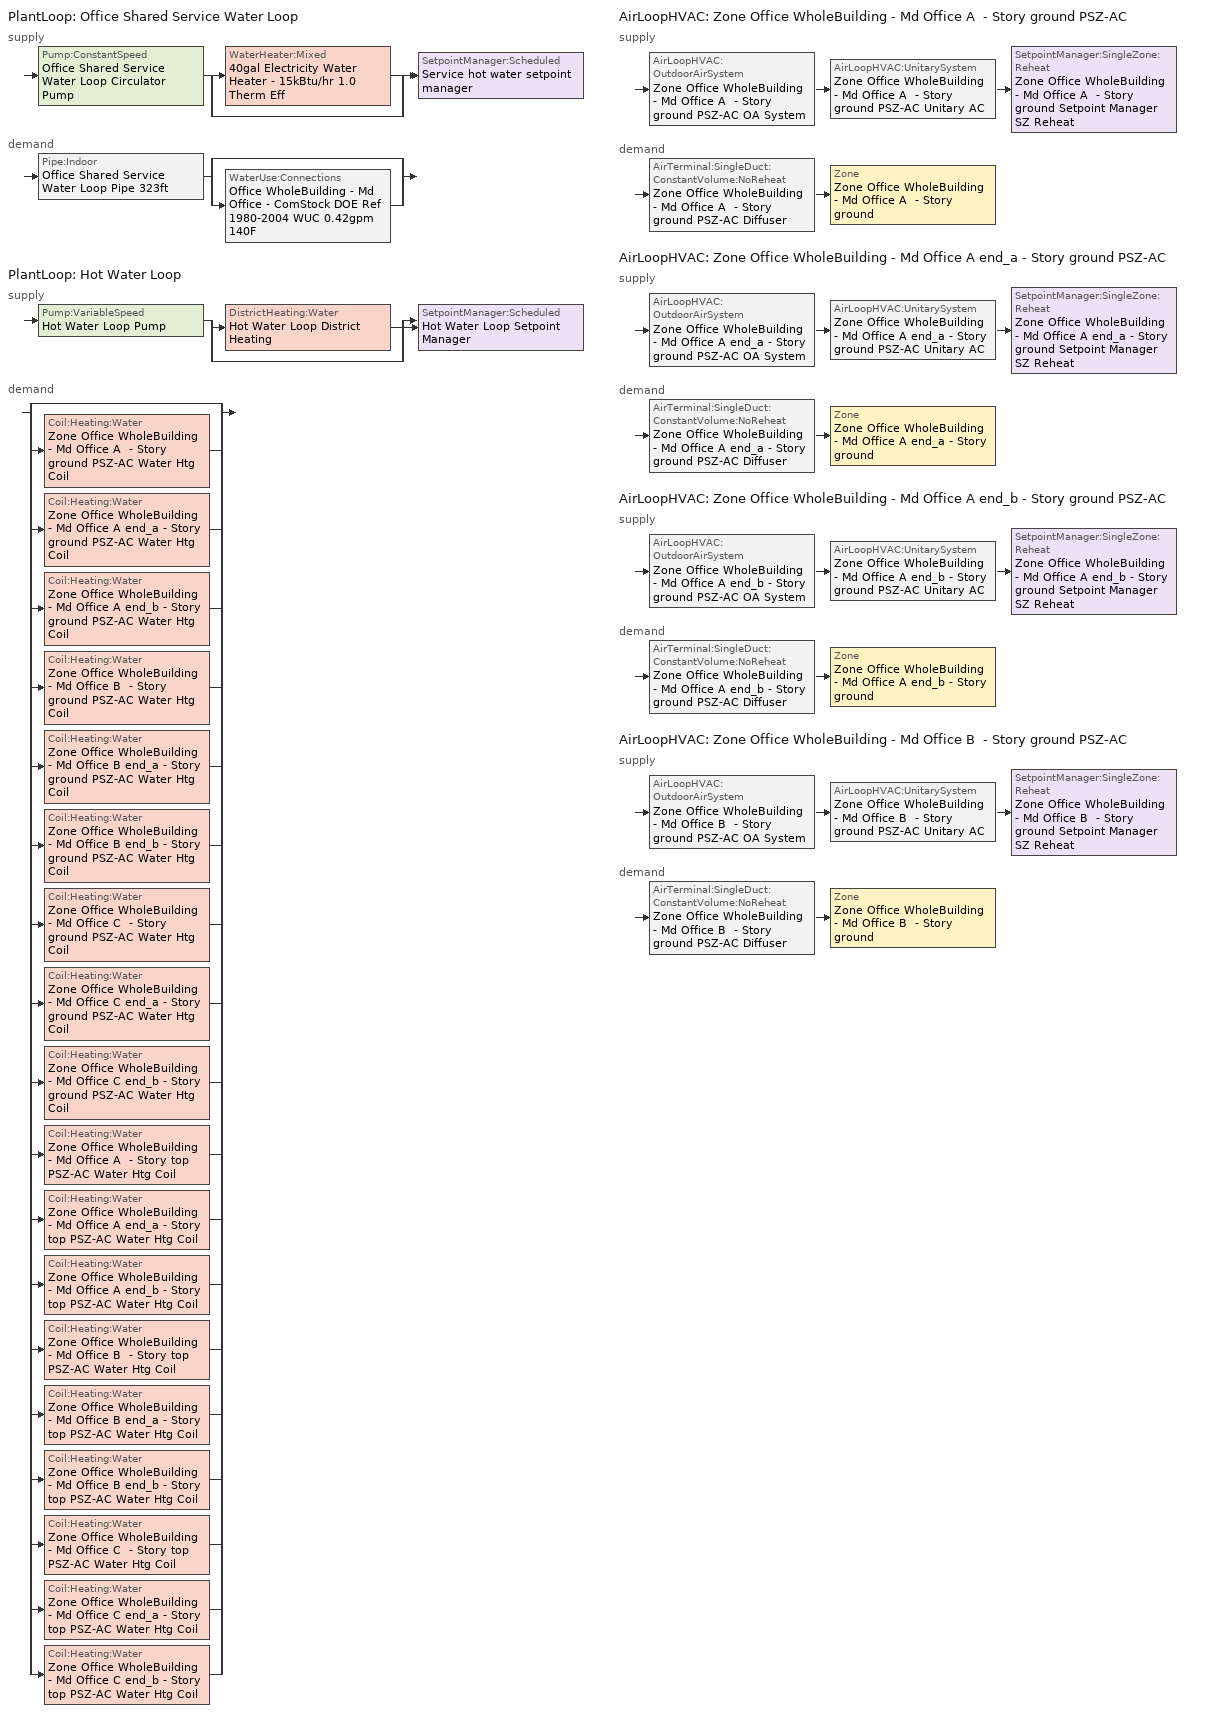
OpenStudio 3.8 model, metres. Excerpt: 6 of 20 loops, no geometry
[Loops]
PlantLoop 'Office Shared Service Water Loop'
 supply: Pump:ConstantSpeed 'Office Shared Service Water Loop Circulator Pump' > split
  | WaterHeater:Mixed '40gal Electricity Water Heater - 15kBtu/hr 1.0 Therm Eff'
  | bypass
  join > SetpointManager:Scheduled 'Service hot water setpoint manager'
 demand: Pipe:Indoor 'Office Shared Service Water Loop Pipe 323ft' > split
  | bypass
  | WaterUse:Connections 'Office WholeBuilding - Md Office - ComStock DOE Ref 1980-2004 WUC 0.42gpm 140F'
PlantLoop 'Hot Water Loop'
 supply: Pump:VariableSpeed 'Hot Water Loop Pump' > split
  | DistrictHeating:Water 'Hot Water Loop District Heating'
  | bypass
  join > SetpointManager:Scheduled 'Hot Water Loop Setpoint Manager'
 demand: split
  | bypass
  | Coil:Heating:Water 'Zone Office WholeBuilding - Md Office A  - Story ground PSZ-AC Water Htg Coil'
  | Coil:Heating:Water 'Zone Office WholeBuilding - Md Office A end_a - Story ground PSZ-AC Water Htg Coil'
  | Coil:Heating:Water 'Zone Office WholeBuilding - Md Office A end_b - Story ground PSZ-AC Water Htg Coil'
  | Coil:Heating:Water 'Zone Office WholeBuilding - Md Office B  - Story ground PSZ-AC Water Htg Coil'
  | Coil:Heating:Water 'Zone Office WholeBuilding - Md Office B end_a - Story ground PSZ-AC Water Htg Coil'
  | Coil:Heating:Water 'Zone Office WholeBuilding - Md Office B end_b - Story ground PSZ-AC Water Htg Coil'
  | Coil:Heating:Water 'Zone Office WholeBuilding - Md Office C  - Story ground PSZ-AC Water Htg Coil'
  | Coil:Heating:Water 'Zone Office WholeBuilding - Md Office C end_a - Story ground PSZ-AC Water Htg Coil'
  | Coil:Heating:Water 'Zone Office WholeBuilding - Md Office C end_b - Story ground PSZ-AC Water Htg Coil'
  | Coil:Heating:Water 'Zone Office WholeBuilding - Md Office A  - Story top PSZ-AC Water Htg Coil'
  | Coil:Heating:Water 'Zone Office WholeBuilding - Md Office A end_a - Story top PSZ-AC Water Htg Coil'
  | Coil:Heating:Water 'Zone Office WholeBuilding - Md Office A end_b - Story top PSZ-AC Water Htg Coil'
  | Coil:Heating:Water 'Zone Office WholeBuilding - Md Office B  - Story top PSZ-AC Water Htg Coil'
  | Coil:Heating:Water 'Zone Office WholeBuilding - Md Office B end_a - Story top PSZ-AC Water Htg Coil'
  | Coil:Heating:Water 'Zone Office WholeBuilding - Md Office B end_b - Story top PSZ-AC Water Htg Coil'
  | Coil:Heating:Water 'Zone Office WholeBuilding - Md Office C  - Story top PSZ-AC Water Htg Coil'
  | Coil:Heating:Water 'Zone Office WholeBuilding - Md Office C end_a - Story top PSZ-AC Water Htg Coil'
  | Coil:Heating:Water 'Zone Office WholeBuilding - Md Office C end_b - Story top PSZ-AC Water Htg Coil'
AirLoopHVAC 'Zone Office WholeBuilding - Md Office A  - Story ground PSZ-AC'
 supply: AirLoopHVAC:OutdoorAirSystem 'Zone Office WholeBuilding - Md Office A  - Story ground PSZ-AC OA System' > AirLoopHVAC:UnitarySystem 'Zone Office WholeBuilding - Md Office A  - Story ground PSZ-AC Unitary AC' > SetpointManager:SingleZone:Reheat 'Zone Office WholeBuilding - Md Office A  - Story ground Setpoint Manager SZ Reheat'
 demand: AirTerminal:SingleDuct:ConstantVolume:NoReheat 'Zone Office WholeBuilding - Md Office A  - Story ground PSZ-AC Diffuser' > Zone 'Zone Office WholeBuilding - Md Office A  - Story ground'
AirLoopHVAC 'Zone Office WholeBuilding - Md Office A end_a - Story ground PSZ-AC'
 supply: AirLoopHVAC:OutdoorAirSystem 'Zone Office WholeBuilding - Md Office A end_a - Story ground PSZ-AC OA System' > AirLoopHVAC:UnitarySystem 'Zone Office WholeBuilding - Md Office A end_a - Story ground PSZ-AC Unitary AC' > SetpointManager:SingleZone:Reheat 'Zone Office WholeBuilding - Md Office A end_a - Story ground Setpoint Manager SZ Reheat'
 demand: AirTerminal:SingleDuct:ConstantVolume:NoReheat 'Zone Office WholeBuilding - Md Office A end_a - Story ground PSZ-AC Diffuser' > Zone 'Zone Office WholeBuilding - Md Office A end_a - Story ground'
AirLoopHVAC 'Zone Office WholeBuilding - Md Office A end_b - Story ground PSZ-AC'
 supply: AirLoopHVAC:OutdoorAirSystem 'Zone Office WholeBuilding - Md Office A end_b - Story ground PSZ-AC OA System' > AirLoopHVAC:UnitarySystem 'Zone Office WholeBuilding - Md Office A end_b - Story ground PSZ-AC Unitary AC' > SetpointManager:SingleZone:Reheat 'Zone Office WholeBuilding - Md Office A end_b - Story ground Setpoint Manager SZ Reheat'
 demand: AirTerminal:SingleDuct:ConstantVolume:NoReheat 'Zone Office WholeBuilding - Md Office A end_b - Story ground PSZ-AC Diffuser' > Zone 'Zone Office WholeBuilding - Md Office A end_b - Story ground'
AirLoopHVAC 'Zone Office WholeBuilding - Md Office B  - Story ground PSZ-AC'
 supply: AirLoopHVAC:OutdoorAirSystem 'Zone Office WholeBuilding - Md Office B  - Story ground PSZ-AC OA System' > AirLoopHVAC:UnitarySystem 'Zone Office WholeBuilding - Md Office B  - Story ground PSZ-AC Unitary AC' > SetpointManager:SingleZone:Reheat 'Zone Office WholeBuilding - Md Office B  - Story ground Setpoint Manager SZ Reheat'
 demand: AirTerminal:SingleDuct:ConstantVolume:NoReheat 'Zone Office WholeBuilding - Md Office B  - Story ground PSZ-AC Diffuser' > Zone 'Zone Office WholeBuilding - Md Office B  - Story ground'
[SizingPeriod:DesignDay] Barometric Pressure {Pa}=100618; Wind Speed {m/s}=3.6; Wind Direction {deg}=200; Rain Indicator=No; Snow Indicator=No; Day of Month=21; Day Type=SummerDesignDay; Daylight Saving Time Indicator=No; Humidity Condition Type=Wetbulb; Dry-Bulb Temperature Range Modifier Type=DefaultMultipliers; Solar Model Indicator=ASHRAETau
Name | Maximum Dry-Bulb Temperature {C} | Daily Dry-Bulb Temperature Range {deltaC} | Month | Wetbulb or DewPoint at Maximum Dry-Bulb {C} | ASHRAE Clear Sky Optical Depth for Beam Irradiance | ASHRAE Clear Sky Optical Depth for Diffuse Irradiance
Manassas Rgnl Davis October .4% Condns DB=>MCWB 1 | 29 | 13.3 | 10 | 20.9 | 0.353 | 2.473
Manassas Rgnl Davis September .4% Condns DB=>MCWB 1 | 33.8 | 12.6 | 9 | 21.9 | 0.386 | 2.383
[Construction]
Copper pipe 0.75in type L with 0.5in fiberglass batt: Fiberglass batt 0.5in, Copper pipe 0.75in type L
[Material] Roughness=Smooth; Thermal Absorptance=0.9; Solar Absorptance=0.7; Visible Absorptance=0.7
Name | Thickness {m} | Conductivity {W/m-K} | Density {kg/m3} | Specific Heat {J/kg-K}
Copper pipe 0.75in type L | 0.001143 | 386 | 8906.27 | 385.1856
Fiberglass batt 0.5in | 0.0127 | 0.0663448 | 11.2129 | 837.36
[Sizing:Zone] Zone Cooling Design Supply Air Temperature Input Method=SupplyAirTemperature; Zone Cooling Design Supply Air Temperature {C}=12.7778; Zone Cooling Design Supply Air Temperature Difference {deltaC}=11.11; Zone Heating Design Supply Air Temperature Input Method=SupplyAirTemperature; Zone Heating Design Supply Air Temperature {C}=50; Zone Heating Design Supply Air Temperature Difference {deltaC}=11.11; Zone Cooling Design Supply Air Humidity Ratio {kg-H2O/kg-air}=0.0085; Zone Heating Design Supply Air Humidity Ratio {kg-H2O/kg-air}=0.008; Cooling Design Air Flow Method=DesignDay; Heating Design Air Flow Method=DesignDay; Account for Dedicated Outdoor Air System=No; Dedicated Outdoor Air System Control Strategy=NeutralSupplyAir; Dedicated Outdoor Air Low Setpoint Temperature for Design {C}=autosize; Dedicated Outdoor Air High Setpoint Temperature for Design {C}=autosize; Zone Load Sizing Method=Sensible Load Only No Latent Load; Zone Latent Cooling Design Supply Air Humidity Ratio Input Method=HumidityRatioDifference; Zone Cooling Design Supply Air Humidity Ratio Difference {kgWater/kgDryAir}=0.005; Zone Latent Heating Design Supply Air Humidity Ratio Input Method=HumidityRatioDifference; Zone Humidification Design Supply Air Humidity Ratio Difference {kgWater/kgDryAir}=0.005
Zone Office WholeBuilding - Md Office A end_a - Story ground; Zone Office WholeBuilding - Md Office A  - Story ground; Zone Office WholeBuilding - Md Office B  - Story ground; Zone Office WholeBuilding - Md Office A end_b - Story ground
[Zone equipment]
Zone Office WholeBuilding - Md Office A end_a - Story ground: Zone Office WholeBuilding - Md Office A end_a - Story ground PSZ-AC Diffuser
Zone Office WholeBuilding - Md Office A  - Story ground: Zone Office WholeBuilding - Md Office A  - Story ground PSZ-AC Diffuser
Zone Office WholeBuilding - Md Office B  - Story ground: Zone Office WholeBuilding - Md Office B  - Story ground PSZ-AC Diffuser
Zone Office WholeBuilding - Md Office A end_b - Story ground: Zone Office WholeBuilding - Md Office A end_b - Story ground PSZ-AC Diffuser
[WaterUse:Equipment:Definition]
Office WholeBuilding - Md Office - ComStock DOE Ref 1980-2004 0.42gpm 140F: Peak Flow Rate {m3/s}=2.67605e-05; Target Temperature Schedule=Mixed Water At Faucet Temp - 140F; Sensible Fraction Schedule=Fraction Sensible - 0.2; Latent Fraction Schedule=Fraction Latent - 0.05
[WaterUse:Equipment]
Office WholeBuilding - Md Office - ComStock DOE Ref 1980-2004 Service Water Use 0.42gpm 140F: Water Use Equipment Definition=Office WholeBuilding - Md Office - ComStock DOE Ref 1980-2004 0.42gpm 140F; Flow Rate Fraction Schedule=OfficeMedium BLDG_SWH_SCH
[WaterUse:Connections]
Office WholeBuilding - Md Office - ComStock DOE Ref 1980-2004 WUC 0.42gpm 140F: Drain Water Heat Exchanger Type=None; Drain Water Heat Exchanger Destination=Plant; Water Use Equipment Name 1=Office WholeBuilding - Md Office - ComStock DOE Ref 1980-2004 Service Water Use 0.42gpm 140F
[PlantLoop] Glycol Concentration=0; Minimum Loop Temperature {C}=10; Load Distribution Scheme=Optimal
Name | Maximum Loop Temperature {C} | Maximum Loop Flow Rate {m3/s} | Plant Loop Volume {m3}
Office Shared Service Water Loop | 60 | 2.67605e-05 | 0.00321126
Hot Water Loop |  | 0.0261523 | 3.13828
[Sizing:Plant] Loop Type=Heating; Sizing Option=NonCoincident; Zone Timesteps in Averaging Window=1; Coincident Sizing Factor Mode=None
Name | Design Loop Exit Temperature {C} | Loop Design Temperature Difference {deltaC}
Office Shared Service Water Loop | 60 | 5
Hot Water Loop | 82.2222 | 11.1111
[SetpointManager:Scheduled] Control Variable=Temperature
Name | Schedule | Setpoint Node or NodeList
Service hot water setpoint manager | Service Water Loop Temp - 140F | Office Shared Service Water Loop Supply Outlet Node
Hot Water Loop Setpoint Manager | Hot Water Loop Temp - 180F | Hot Water Loop Supply Outlet Node
[Pump:ConstantSpeed]
Office Shared Service Water Loop Circulator Pump: Rated Flow Rate {m3/s}=2.67605e-05; Rated Pump Head {Pa}=29890.7; Rated Power Consumption {W}=1.24303; Motor Efficiency=0.825; Fraction of Motor Inefficiencies to Fluid Stream=0; Pump Control Type=Intermittent; Design Power Sizing Method=PowerPerFlowPerPressure; Design Electric Power per Unit Flow Rate {W/(m3/s)}=348701.1; Design Shaft Power per Unit Flow Rate per Unit Head {W-s/m3-Pa}=1.28205
[WaterHeater:Mixed]
40gal Electricity Water Heater - 15kBtu/hr 1.0 Therm Eff: Tank Volume {m3}=0.151416; Setpoint Temperature Schedule=Service Water Loop Temp - 140F; Deadband Temperature Difference {deltaC}=2; Maximum Temperature Limit {C}=60; Heater Control Type=Cycle; Heater Maximum Capacity {W}=4463.97; Heater Fuel Type=Electricity; Heater Thermal Efficiency=1; Off Cycle Parasitic Fuel Consumption Rate {W}=0; Off Cycle Parasitic Fuel Type=Electricity; Off Cycle Parasitic Heat Fraction to Tank=0; On Cycle Parasitic Fuel Consumption Rate {W}=0; On Cycle Parasitic Fuel Type=Electricity; On Cycle Parasitic Heat Fraction to Tank=0; Ambient Temperature Indicator=Schedule; Ambient Temperature Schedule=Water Heater Ambient Temp Schedule 71.6F; Off Cycle Loss Coefficient to Ambient Temperature {W/K}=1.87331; On Cycle Loss Coefficient to Ambient Temperature {W/K}=1.87331; Use Side Effectiveness=1; Source Side Effectiveness=1; Use Side Design Flow Rate {m3/s}=autosize; Source Side Design Flow Rate {m3/s}=autosize; Indirect Water Heating Recovery Time {hr}=1.5; Source Side Flow Control Mode=IndirectHeatPrimarySetpoint
[WaterHeater:Sizing]
40gal Electricity Water Heater - 15kBtu/hr 1.0 Therm Eff: Design Mode=PeakDraw; Time Storage Can Meet Peak Draw {hr}=0.538503; Time for Tank Recovery {hr}=0; Nominal Tank Volume for Autosizing Plant Connections {m3}=1
[Pipe:Indoor]
Office Shared Service Water Loop Pipe 323ft: Construction=Copper pipe 0.75in type L with 0.5in fiberglass batt; Environment Type=Schedule; Ambient Temperature Schedule=Office Shared Service Water Loop Piping Air Temp - 70F; Ambient Air Velocity Schedule=Office Shared Service Water Loop Piping Air Velocity - 0.67mph; Pipe Inside Diameter {m}=0.019939; Pipe Length {m}=98.5464
[Pump:VariableSpeed]
Hot Water Loop Pump: Rated Flow Rate {m3/s}=0.0261523; Rated Pump Head {Pa}=179344; Rated Power Consumption {W}=6718.62; Motor Efficiency=0.895; Coefficient 1 of the Part Load Performance Curve=0; Coefficient 2 of the Part Load Performance Curve=3.2485; Coefficient 3 of the Part Load Performance Curve=-4.7443; Coefficient 4 of the Part Load Performance Curve=2.5294; Pump Control Type=Intermittent; Skin Loss Radiative Fraction=0.5; Design Power Sizing Method=PowerPerFlowPerPressure; Design Electric Power per Unit Flow Rate {W/(m3/s)}=348701.1; Design Shaft Power per Unit Flow Rate per Unit Head {W-s/m3-Pa}=1.28205; Design Minimum Flow Rate Fraction=0
[DistrictHeating:Water]
Hot Water Loop District Heating: Nominal Capacity {W}=1.21972e+06; Capacity Fraction Schedule=Always On Continuous
[AirLoopHVAC] Design Return Air Flow Fraction of Supply Air Flow=1
Name | Availability Schedule | Design Supply Air Flow Rate {m3/s}
Zone Office WholeBuilding - Md Office A  - Story ground PSZ-AC | Zone Office WholeBuilding - Md Office A  - Story ground PSZ-AC Occ Sch | 4.43114
Zone Office WholeBuilding - Md Office A end_a - Story ground PSZ-AC | Zone Office WholeBuilding - Md Office A end_a - Story ground PSZ-AC Occ Sch | 0.375276
Zone Office WholeBuilding - Md Office A end_b - Story ground PSZ-AC | Zone Office WholeBuilding - Md Office A end_b - Story ground PSZ-AC Occ Sch | 0.325456
Zone Office WholeBuilding - Md Office B  - Story ground PSZ-AC | Zone Office WholeBuilding - Md Office B  - Story ground PSZ-AC Occ Sch | 3.15635
[Sizing:System] Type of Load to Size On=Sensible; Central Heating Maximum System Air Flow Ratio=1; Preheat Design Temperature {C}=7.22222; Preheat Design Humidity Ratio {kg-H2O/kg-Air}=0.008; Precool Design Temperature {C}=12.7778; Precool Design Humidity Ratio {kg-H2O/kg-Air}=0.008; Central Cooling Design Supply Air Temperature {C}=12.7778; Central Heating Design Supply Air Temperature {C}=50; Sizing Option=Coincident; 100% Outdoor Air in Cooling=No; 100% Outdoor Air in Heating=No; Central Cooling Design Supply Air Humidity Ratio {kg-H2O/kg-Air}=0.0085; Central Heating Design Supply Air Humidity Ratio {kg-H2O/kg-Air}=0.008; Cooling Design Air Flow Method=DesignDay; Heating Design Air Flow Method=DesignDay; System Outdoor Air Method=ZoneSum; Zone Maximum Outdoor Air Fraction=1; Cooling Supply Air Flow Rate Per Floor Area {m3/s-m2}=0.00996765; Cooling Fraction of Autosized Cooling Supply Air Flow Rate=1; Cooling Supply Air Flow Rate Per Unit Cooling Capacity {m3/s-W}=3.94755e-05; Heating Supply Air Flow Rate Per Floor Area {m3/s-m2}=0.00996765; Heating Fraction of Autosized Heating Supply Air Flow Rate=1; Heating Fraction of Autosized Cooling Supply Air Flow Rate=1; Heating Supply Air Flow Rate Per Unit Heating Capacity {m3/s-W}=3.15882e-05; Cooling Design Capacity Method=CoolingDesignCapacity; Cooling Design Capacity Per Floor Area {W/m2}=234.7; Fraction of Autosized Cooling Design Capacity=1; Heating Design Capacity Method=HeatingDesignCapacity; Heating Design Capacity Per Floor Area {W/m2}=157; Fraction of Autosized Heating Design Capacity=1; Central Cooling Capacity Control Method=OnOff; Occupant Diversity=1
Name | Design Outdoor Air Flow Rate {m3/s} | Cooling Design Capacity {W} | Heating Design Capacity {W}
Zone Office WholeBuilding - Md Office A  - Story ground PSZ-AC | 4.43114 | 57521.32 | 29562.41
Zone Office WholeBuilding - Md Office A end_a - Story ground PSZ-AC | 0.375276 | 4883.85 | 2864.33
Zone Office WholeBuilding - Md Office A end_b - Story ground PSZ-AC | 0.325456 | 4259.01 | 2874.96
Zone Office WholeBuilding - Md Office B  - Story ground PSZ-AC | 3.15635 | 48721.28 | 43475.99
[SetpointManager:SingleZone:Reheat] Minimum Supply Air Temperature {C}=12.7778; Maximum Supply Air Temperature {C}=50
Name | Control Zone | Setpoint Node or NodeList
Zone Office WholeBuilding - Md Office A  - Story ground Setpoint Manager SZ Reheat | Zone Office WholeBuilding - Md Office A  - Story ground | Zone Office WholeBuilding - Md Office A  - Story ground PSZ-AC Supply Outlet Node
Zone Office WholeBuilding - Md Office A end_a - Story ground Setpoint Manager SZ Reheat | Zone Office WholeBuilding - Md Office A end_a - Story ground | Zone Office WholeBuilding - Md Office A end_a - Story ground PSZ-AC Supply Outlet Node
Zone Office WholeBuilding - Md Office A end_b - Story ground Setpoint Manager SZ Reheat | Zone Office WholeBuilding - Md Office A end_b - Story ground | Zone Office WholeBuilding - Md Office A end_b - Story ground PSZ-AC Supply Outlet Node
Zone Office WholeBuilding - Md Office B  - Story ground Setpoint Manager SZ Reheat | Zone Office WholeBuilding - Md Office B  - Story ground | Zone Office WholeBuilding - Md Office B  - Story ground PSZ-AC Supply Outlet Node
[Coil:Heating:Water] Availability Schedule=Always On Discrete; Rated Inlet Water Temperature {C}=82.2222; Rated Inlet Air Temperature {C}=7.22222; Rated Outlet Water Temperature {C}=71.1111; Rated Outlet Air Temperature {C}=50
Name | U-Factor Times Area Value {W/K} | Maximum Water Flow Rate {m3/s} | Rated Capacity {W}
Zone Office WholeBuilding - Md Office A  - Story ground PSZ-AC Water Htg Coil | 4240.13 | 0.00377688 | 172674
Zone Office WholeBuilding - Md Office A end_a - Story ground PSZ-AC Water Htg Coil | 355.751 | 0.000315319 | 14416
Zone Office WholeBuilding - Md Office A end_b - Story ground PSZ-AC Water Htg Coil | 309.346 | 0.000274574 | 12553.2
Zone Office WholeBuilding - Md Office B  - Story ground PSZ-AC Water Htg Coil | 3272.75 | 0.00304865 | 139381
Zone Office WholeBuilding - Md Office B end_a - Story ground PSZ-AC Water Htg Coil | 686.12 | 0.000611484 | 27956.3
Zone Office WholeBuilding - Md Office B end_b - Story ground PSZ-AC Water Htg Coil | 609.813 | 0.000544499 | 24893.9
Zone Office WholeBuilding - Md Office C  - Story ground PSZ-AC Water Htg Coil | 1868.01 | 0.00169522 | 77503.3
Zone Office WholeBuilding - Md Office C end_a - Story ground PSZ-AC Water Htg Coil | 271.417 | 0.000241271 | 11030.6
Zone Office WholeBuilding - Md Office C end_b - Story ground PSZ-AC Water Htg Coil | 233.472 | 0.000207958 | 9507.58
Zone Office WholeBuilding - Md Office A  - Story top PSZ-AC Water Htg Coil | 6349.85 | 0.00562804 | 257307
Zone Office WholeBuilding - Md Office A end_a - Story top PSZ-AC Water Htg Coil | 513.71 | 0.000453928 | 20753
Zone Office WholeBuilding - Md Office A end_b - Story top PSZ-AC Water Htg Coil | 448.93 | 0.000397056 | 18152.9
Zone Office WholeBuilding - Md Office B  - Story top PSZ-AC Water Htg Coil | 4572.44 | 0.00418222 | 191206
Zone Office WholeBuilding - Md Office B end_a - Story top PSZ-AC Water Htg Coil | 1066.86 | 0.000945575 | 43230.5
Zone Office WholeBuilding - Md Office B end_b - Story top PSZ-AC Water Htg Coil | 931.009 | 0.000826323 | 37778.5
Zone Office WholeBuilding - Md Office C  - Story top PSZ-AC Water Htg Coil | 2605.43 | 0.00234158 | 107054
Zone Office WholeBuilding - Md Office C end_a - Story top PSZ-AC Water Htg Coil | 404.138 | 0.000357767 | 16356.7
Zone Office WholeBuilding - Md Office C end_b - Story top PSZ-AC Water Htg Coil | 342.907 | 0.000304007 | 13898.9
[Controller:WaterCoil] Action=Normal; Controller Convergence Tolerance {deltaC}=0.0001; Minimum Actuated Flow {m3/s}=0
Name | Water Coil
Zone Office WholeBuilding - Md Office A  - Story ground PSZ-AC Water Htg Coil Controller | Zone Office WholeBuilding - Md Office A  - Story ground PSZ-AC Water Htg Coil
Zone Office WholeBuilding - Md Office A end_a - Story ground PSZ-AC Water Htg Coil Controller | Zone Office WholeBuilding - Md Office A end_a - Story ground PSZ-AC Water Htg Coil
Zone Office WholeBuilding - Md Office A end_b - Story ground PSZ-AC Water Htg Coil Controller | Zone Office WholeBuilding - Md Office A end_b - Story ground PSZ-AC Water Htg Coil
Zone Office WholeBuilding - Md Office B  - Story ground PSZ-AC Water Htg Coil Controller | Zone Office WholeBuilding - Md Office B  - Story ground PSZ-AC Water Htg Coil
Zone Office WholeBuilding - Md Office B end_a - Story ground PSZ-AC Water Htg Coil Controller | Zone Office WholeBuilding - Md Office B end_a - Story ground PSZ-AC Water Htg Coil
Zone Office WholeBuilding - Md Office B end_b - Story ground PSZ-AC Water Htg Coil Controller | Zone Office WholeBuilding - Md Office B end_b - Story ground PSZ-AC Water Htg Coil
Zone Office WholeBuilding - Md Office C  - Story ground PSZ-AC Water Htg Coil Controller | Zone Office WholeBuilding - Md Office C  - Story ground PSZ-AC Water Htg Coil
Zone Office WholeBuilding - Md Office C end_a - Story ground PSZ-AC Water Htg Coil Controller | Zone Office WholeBuilding - Md Office C end_a - Story ground PSZ-AC Water Htg Coil
Zone Office WholeBuilding - Md Office C end_b - Story ground PSZ-AC Water Htg Coil Controller | Zone Office WholeBuilding - Md Office C end_b - Story ground PSZ-AC Water Htg Coil
Zone Office WholeBuilding - Md Office A  - Story top PSZ-AC Water Htg Coil Controller | Zone Office WholeBuilding - Md Office A  - Story top PSZ-AC Water Htg Coil
Zone Office WholeBuilding - Md Office A end_a - Story top PSZ-AC Water Htg Coil Controller | Zone Office WholeBuilding - Md Office A end_a - Story top PSZ-AC Water Htg Coil
Zone Office WholeBuilding - Md Office A end_b - Story top PSZ-AC Water Htg Coil Controller | Zone Office WholeBuilding - Md Office A end_b - Story top PSZ-AC Water Htg Coil
Zone Office WholeBuilding - Md Office B  - Story top PSZ-AC Water Htg Coil Controller | Zone Office WholeBuilding - Md Office B  - Story top PSZ-AC Water Htg Coil
Zone Office WholeBuilding - Md Office B end_a - Story top PSZ-AC Water Htg Coil Controller | Zone Office WholeBuilding - Md Office B end_a - Story top PSZ-AC Water Htg Coil
Zone Office WholeBuilding - Md Office B end_b - Story top PSZ-AC Water Htg Coil Controller | Zone Office WholeBuilding - Md Office B end_b - Story top PSZ-AC Water Htg Coil
Zone Office WholeBuilding - Md Office C  - Story top PSZ-AC Water Htg Coil Controller | Zone Office WholeBuilding - Md Office C  - Story top PSZ-AC Water Htg Coil
Zone Office WholeBuilding - Md Office C end_a - Story top PSZ-AC Water Htg Coil Controller | Zone Office WholeBuilding - Md Office C end_a - Story top PSZ-AC Water Htg Coil
Zone Office WholeBuilding - Md Office C end_b - Story top PSZ-AC Water Htg Coil Controller | Zone Office WholeBuilding - Md Office C end_b - Story top PSZ-AC Water Htg Coil
[Coil:Heating:Electric] Availability Schedule=Always On Discrete; Efficiency=1
Name | Nominal Capacity {W}
Zone Office WholeBuilding - Md Office A  - Story ground PSZ-AC Electric Backup Htg Coil | 172674
Zone Office WholeBuilding - Md Office A end_a - Story ground PSZ-AC Electric Backup Htg Coil | 14416
Zone Office WholeBuilding - Md Office A end_b - Story ground PSZ-AC Electric Backup Htg Coil | 12553.2
Zone Office WholeBuilding - Md Office B  - Story ground PSZ-AC Electric Backup Htg Coil | 139381
[Coil:Cooling:DX:SingleSpeed] Availability Schedule=Always On Discrete; Rated Evaporator Fan Power Per Volume Flow Rate 2017 {W/(m3/s)}=773.3; Rated Evaporator Fan Power Per Volume Flow Rate 2023 {W/(m3/s)}=934.4; Total Cooling Capacity Function of Temperature Curve=DOE Ref DX Clg Coil Cool-Cap-fT; Total Cooling Capacity Function of Flow Fraction Curve=DOE Ref DX Clg Coil Cool-CAP-fFlow; Energy Input Ratio Function of Temperature Curve=DOE Ref DX Clg Coil Cool-EIR-fT; Energy Input Ratio Function of Flow Fraction Curve=DOE Ref DX Clg Coil Cool-EIR-fFlow; Part Load Fraction Correlation Curve=DOE Ref DX Clg Coil Cool-PLF-fPLR; Minimum Outdoor Dry-Bulb Temperature for Compressor Operation {C}=-25; Nominal Time for Condensate Removal to Begin {s}=0; Ratio of Initial Moisture Evaporation Rate and Steady State Latent Capacity=0; Maximum Cycling Rate {cycles/hr}=0; Latent Capacity Time Constant {s}=0; Condenser Type=AirCooled; Evaporative Condenser Effectiveness=0.9; Evaporative Condenser Air Flow Rate {m3/s}=autosize; Evaporative Condenser Pump Rated Power Consumption {W}=autosize; Crankcase Heater Capacity {W}=0; Maximum Outdoor Dry-Bulb Temperature for Crankcase Heater Operation {C}=10; Basin Heater Capacity {W/K}=0; Basin Heater Setpoint Temperature {C}=2
Name | Rated Total Cooling Capacity {W} | Rated Sensible Heat Ratio | Rated COP {W/W} | Rated Air Flow Rate {m3/s}
Zone Office WholeBuilding - Md Office A  - Story ground PSZ-AC 1spd DX AC Clg Coil 173kBtu/hr 8.5EER | 73351.1 | 0.800655 | 2.96716 | 4.43114
Zone Office WholeBuilding - Md Office A end_a - Story ground PSZ-AC 1spd DX AC Clg Coil 14kBtu/hr 9.7SEER | 6212.15 | 0.800655 | 2.967036 | 0.375276
Zone Office WholeBuilding - Md Office A end_b - Story ground PSZ-AC 1spd DX AC Clg Coil 12kBtu/hr 9.7SEER | 5387.46 | 0.800655 | 2.967036 | 0.325456
Zone Office WholeBuilding - Md Office B  - Story ground PSZ-AC 1spd DX AC Clg Coil 319kBtu/hr 8.5EER | 73033.2 | 0.724025 | 2.96716 | 3.15635
[Fan:OnOff] Availability Schedule=Always On Discrete; Motor In Airstream Fraction=1
Name | Fan Total Efficiency | Pressure Rise {Pa} | Maximum Flow Rate {m3/s} | Motor Efficiency | Fan Power Ratio Function of Speed Ratio Curve | Fan Efficiency Ratio Function of Speed Ratio Curve
Zone Office WholeBuilding - Md Office A  - Story ground PSZ-AC Fan | 0.56875 | 622.722 | 4.43114 | 0.875 | Fan On Off Power Curve | Fan On Off Efficiency Curve
Zone Office WholeBuilding - Md Office A end_a - Story ground PSZ-AC Fan | 0.53625 | 622.722 | 0.375276 | 0.825 | Fan On Off Power Curve 1 | Fan On Off Efficiency Curve 1
Zone Office WholeBuilding - Md Office A end_b - Story ground PSZ-AC Fan | 0.53625 | 622.722 | 0.325456 | 0.825 | Fan On Off Power Curve 2 | Fan On Off Efficiency Curve 2
Zone Office WholeBuilding - Md Office B  - Story ground PSZ-AC Fan | 0.58175 | 1110.94 | 3.15635 | 0.895 | Fan On Off Power Curve 3 | Fan On Off Efficiency Curve 3
[AirLoopHVAC:UnitarySystem] Control Type=Load; Dehumidification Control Type=None; Availability Schedule=Always On Discrete; Fan Placement=DrawThrough; DX Heating Coil Sizing Ratio=1; Use DOAS DX Cooling Coil=No; DOAS DX Cooling Coil Leaving Minimum Air Temperature {C}=2; Latent Load Control=SensibleOnlyLoadControl; Supply Air Flow Rate Method During Cooling Operation=SupplyAirFlowRate; Supply Air Flow Rate Method During Heating Operation=SupplyAirFlowRate; Supply Air Flow Rate Method When No Cooling or Heating is Required=None; No Load Supply Air Flow Rate Control Set To Low Speed=Yes; Maximum Supply Air Temperature {C}=50; Maximum Outdoor Dry-Bulb Temperature for Supplemental Heater Operation {C}=21; Ancilliary On-Cycle Electric Power {W}=0; Ancilliary Off-Cycle Electric Power {W}=0
Name | Controlling Zone or Thermostat Location | Supply Fan | Supply Air Fan Operating Mode Schedule | Heating Coil | Cooling Coil | Supplemental Heating Coil | Supply Air Flow Rate During Cooling Operation {m3/s} | Supply Air Flow Rate During Heating Operation {m3/s}
Zone Office WholeBuilding - Md Office A  - Story ground PSZ-AC Unitary AC | Zone Office WholeBuilding - Md Office A  - Story ground | Zone Office WholeBuilding - Md Office A  - Story ground PSZ-AC Fan | Zone Office WholeBuilding - Md Office A  - Story ground PSZ-AC_night_fancycle_schedule | Zone Office WholeBuilding - Md Office A  - Story ground PSZ-AC Water Htg Coil | Zone Office WholeBuilding - Md Office A  - Story ground PSZ-AC 1spd DX AC Clg Coil 173kBtu/hr 8.5EER | Zone Office WholeBuilding - Md Office A  - Story ground PSZ-AC Electric Backup Htg Coil | 4.43114 | 4.43114
Zone Office WholeBuilding - Md Office A end_a - Story ground PSZ-AC Unitary AC | Zone Office WholeBuilding - Md Office A end_a - Story ground | Zone Office WholeBuilding - Md Office A end_a - Story ground PSZ-AC Fan | Zone Office WholeBuilding - Md Office A end_a - Story ground PSZ-AC_night_fancycle_schedule | Zone Office WholeBuilding - Md Office A end_a - Story ground PSZ-AC Water Htg Coil | Zone Office WholeBuilding - Md Office A end_a - Story ground PSZ-AC 1spd DX AC Clg Coil 14kBtu/hr 9.7SEER | Zone Office WholeBuilding - Md Office A end_a - Story ground PSZ-AC Electric Backup Htg Coil | 0.375276 | 0.375276
Zone Office WholeBuilding - Md Office A end_b - Story ground PSZ-AC Unitary AC | Zone Office WholeBuilding - Md Office A end_b - Story ground | Zone Office WholeBuilding - Md Office A end_b - Story ground PSZ-AC Fan | Zone Office WholeBuilding - Md Office A end_b - Story ground PSZ-AC_night_fancycle_schedule | Zone Office WholeBuilding - Md Office A end_b - Story ground PSZ-AC Water Htg Coil | Zone Office WholeBuilding - Md Office A end_b - Story ground PSZ-AC 1spd DX AC Clg Coil 12kBtu/hr 9.7SEER | Zone Office WholeBuilding - Md Office A end_b - Story ground PSZ-AC Electric Backup Htg Coil | 0.325456 | 0.325456
Zone Office WholeBuilding - Md Office B  - Story ground PSZ-AC Unitary AC | Zone Office WholeBuilding - Md Office B  - Story ground | Zone Office WholeBuilding - Md Office B  - Story ground PSZ-AC Fan | Zone Office WholeBuilding - Md Office B  - Story ground PSZ-AC_night_fancycle_schedule | Zone Office WholeBuilding - Md Office B  - Story ground PSZ-AC Water Htg Coil | Zone Office WholeBuilding - Md Office B  - Story ground PSZ-AC 1spd DX AC Clg Coil 319kBtu/hr 8.5EER | Zone Office WholeBuilding - Md Office B  - Story ground PSZ-AC Electric Backup Htg Coil | 3.15635 | 3.15635
[Controller:OutdoorAir] Economizer Control Type=NoEconomizer; Economizer Control Action Type=ModulateFlow; Economizer Maximum Limit Dry-Bulb Temperature {C}=28; Economizer Maximum Limit Enthalpy {J/kg}=64000; Lockout Type=LockoutWithCompressor; Minimum Limit Type=FixedMinimum; High Humidity Control=No; Heat Recovery Bypass Control Type=BypassWhenWithinEconomizerLimits; Economizer Operation Staging=InterlockedWithMechanicalCooling
Name | Minimum Outdoor Air Flow Rate {m3/s} | Maximum Outdoor Air Flow Rate {m3/s} | Minimum Outdoor Air Schedule | Controller Mechanical Ventilation
Zone Office WholeBuilding - Md Office A  - Story ground PSZ-AC OA System Controller | 0.193485 | 4.43114 | Zone Office WholeBuilding - Md Office A  - Story ground PSZ-AC_night_ventcycle_schedule | Controller Mechanical Ventilation 1
Zone Office WholeBuilding - Md Office A end_a - Story ground PSZ-AC OA System Controller | 0.0106188 | 0.375276 | Zone Office WholeBuilding - Md Office A end_a - Story ground PSZ-AC_night_ventcycle_schedule | Controller Mechanical Ventilation 2
Zone Office WholeBuilding - Md Office A end_b - Story ground PSZ-AC OA System Controller | 0.0106188 | 0.325456 | Zone Office WholeBuilding - Md Office A end_b - Story ground PSZ-AC_night_ventcycle_schedule | Controller Mechanical Ventilation 3
Zone Office WholeBuilding - Md Office B  - Story ground PSZ-AC OA System Controller | 0.591147 | 3.15635 | Zone Office WholeBuilding - Md Office B  - Story ground PSZ-AC_night_ventcycle_schedule | Controller Mechanical Ventilation 4
[Controller:MechanicalVentilation] Availability Schedule=Always On Discrete
Controller Mechanical Ventilation 1; Controller Mechanical Ventilation 2; Controller Mechanical Ventilation 3; Controller Mechanical Ventilation 4
[AirLoopHVAC:OutdoorAirSystem]
Name | Controller
Zone Office WholeBuilding - Md Office A  - Story ground PSZ-AC OA System | Zone Office WholeBuilding - Md Office A  - Story ground PSZ-AC OA System Controller
Zone Office WholeBuilding - Md Office A end_a - Story ground PSZ-AC OA System | Zone Office WholeBuilding - Md Office A end_a - Story ground PSZ-AC OA System Controller
Zone Office WholeBuilding - Md Office A end_b - Story ground PSZ-AC OA System | Zone Office WholeBuilding - Md Office A end_b - Story ground PSZ-AC OA System Controller
Zone Office WholeBuilding - Md Office B  - Story ground PSZ-AC OA System | Zone Office WholeBuilding - Md Office B  - Story ground PSZ-AC OA System Controller
[AvailabilityManager:NightCycle] Applicability Schedule=Always On Discrete; Control Type=CycleOnAny; Thermostat Tolerance {deltaC}=1.9999; Cycling Run Time Control Type=Thermostat; Cycling Run Time {s}=1800
Availability Manager Night Cycle 1; Availability Manager Night Cycle 2; Availability Manager Night Cycle 3; Availability Manager Night Cycle 4; Availability Manager Night Cycle 5; Availability Manager Night Cycle 6; Availability Manager Night Cycle 7; Availability Manager Night Cycle 8; Availability Manager Night Cycle 9; Availability Manager Night Cycle 10; Availability Manager Night Cycle 11; Availability Manager Night Cycle 12; Availability Manager Night Cycle 13; Availability Manager Night Cycle 14; Availability Manager Night Cycle 15; Availability Manager Night Cycle 16; Availability Manager Night Cycle 17; Availability Manager Night Cycle 18
[AirTerminal:SingleDuct:ConstantVolume:NoReheat] Availability Schedule=Always On Discrete
Name | Maximum Air Flow Rate {m3/s}
Zone Office WholeBuilding - Md Office A  - Story ground PSZ-AC Diffuser | 4.43114
Zone Office WholeBuilding - Md Office A end_a - Story ground PSZ-AC Diffuser | 0.375276
Zone Office WholeBuilding - Md Office A end_b - Story ground PSZ-AC Diffuser | 0.325456
Zone Office WholeBuilding - Md Office B  - Story ground PSZ-AC Diffuser | 3.15635
[Schedule:Ruleset]
Name | Default Day Schedule | Summer Design Day Schedule | Winter Design Day Schedule
OfficeMedium BLDG_SWH_SCH | OfficeMedium BLDG_SWH_SCH Default | OfficeMedium BLDG_SWH_SCH Summer Design Day | OfficeMedium BLDG_SWH_SCH Winter Design Day
Fraction Sensible - 0.2 | Fraction Sensible - 0.2 Default
Fraction Latent - 0.05 | Fraction Latent - 0.05 Default
Mixed Water At Faucet Temp - 140F | Mixed Water At Faucet Temp - 140F Default
Service Water Loop Temp - 140F | Service Water Loop Temp - 140F Default
Water Heater Ambient Temp Schedule 71.6F | Water Heater Ambient Temp Schedule 71.6F Default
Office Shared Service Water Loop Piping Air Temp - 70F | Office Shared Service Water Loop Piping Air Temp - 70F Default
Office Shared Service Water Loop Piping Air Velocity - 0.67mph | Office Shared Service Water Loop Piping Air Velocity - 0.67mph Default
Hot Water Loop Temp - 180F | Hot Water Loop Temp - 180F Default
Zone Office WholeBuilding - Md Office A  - Story ground PSZ-AC Occ Sch | Zone Office WholeBuilding - Md Office A  - Story ground PSZ-AC Occ Sch Default | Zone Office WholeBuilding - Md Office A  - Story ground PSZ-AC Occ Sch Summer Design Day | Zone Office WholeBuilding - Md Office A  - Story ground PSZ-AC Occ Sch Winter Design Day
Zone Office WholeBuilding - Md Office A end_a - Story ground PSZ-AC Occ Sch | Zone Office WholeBuilding - Md Office A end_a - Story ground PSZ-AC Occ Sch Default | Zone Office WholeBuilding - Md Office A end_a - Story ground PSZ-AC Occ Sch Summer Design Day | Zone Office WholeBuilding - Md Office A end_a - Story ground PSZ-AC Occ Sch Winter Design Day
Zone Office WholeBuilding - Md Office A end_b - Story ground PSZ-AC Occ Sch | Zone Office WholeBuilding - Md Office A end_b - Story ground PSZ-AC Occ Sch Default | Zone Office WholeBuilding - Md Office A end_b - Story ground PSZ-AC Occ Sch Summer Design Day | Zone Office WholeBuilding - Md Office A end_b - Story ground PSZ-AC Occ Sch Winter Design Day
Zone Office WholeBuilding - Md Office B  - Story ground PSZ-AC Occ Sch | Zone Office WholeBuilding - Md Office B  - Story ground PSZ-AC Occ Sch Default | Zone Office WholeBuilding - Md Office B  - Story ground PSZ-AC Occ Sch Summer Design Day | Zone Office WholeBuilding - Md Office B  - Story ground PSZ-AC Occ Sch Winter Design Day
Zone Office WholeBuilding - Md Office A  - Story ground PSZ-AC_night_fancycle_schedule | Zone Office WholeBuilding - Md Office A  - Story ground PSZ-AC Occ Sch Default 1 | Zone Office WholeBuilding - Md Office A  - Story ground PSZ-AC Occ Sch Summer Design Day 1 | Zone Office WholeBuilding - Md Office A  - Story ground PSZ-AC Occ Sch Winter Design Day 1
Zone Office WholeBuilding - Md Office A end_a - Story ground PSZ-AC_night_fancycle_schedule | Zone Office WholeBuilding - Md Office A end_a - Story ground PSZ-AC Occ Sch Default 1 | Zone Office WholeBuilding - Md Office A end_a - Story ground PSZ-AC Occ Sch Summer Design Day 1 | Zone Office WholeBuilding - Md Office A end_a - Story ground PSZ-AC Occ Sch Winter Design Day 1
Zone Office WholeBuilding - Md Office A end_b - Story ground PSZ-AC_night_fancycle_schedule | Zone Office WholeBuilding - Md Office A end_b - Story ground PSZ-AC Occ Sch Default 1 | Zone Office WholeBuilding - Md Office A end_b - Story ground PSZ-AC Occ Sch Summer Design Day 1 | Zone Office WholeBuilding - Md Office A end_b - Story ground PSZ-AC Occ Sch Winter Design Day 1
Zone Office WholeBuilding - Md Office B  - Story ground PSZ-AC_night_fancycle_schedule | Zone Office WholeBuilding - Md Office B  - Story ground PSZ-AC Occ Sch Default 1 | Zone Office WholeBuilding - Md Office B  - Story ground PSZ-AC Occ Sch Summer Design Day 1 | Zone Office WholeBuilding - Md Office B  - Story ground PSZ-AC Occ Sch Winter Design Day 1
[Schedule:Day]
OfficeMedium BLDG_SWH_SCH Default: No, 0, 15, 0.01875, 0, 30, 0.0125, 0, 45, 0.00625, 1, 0, 0, 5, 30, 0, 5, 45, 0.0175, 6, 0, 0.035, 6, 15, 0.0525, 6, 30, 0.07, 6, 45, 0.1, 7, 0, 0.13, 7, 15, 0.16, 7, 30, 0.19, 7, 45, 0.23, 8, 0, 0.27, 8, 15, 0.31, 8, 30, 0.35, 8, 45, 0.3575, 9, 0, 0.365, 9, 15, 0.3725, 9, 30, 0.38, 9, 45, 0.3825, 10, 0, 0.385, 10, 15, 0.3875, 10, 30, 0.39, 10, 45, 0.41, 11, 0, 0.43, 11, 15, 0.45, 11, 30, 0.47, 11, 45, 0.495, 12, 0, 0.52, 12, 15, 0.545, 12, 30, 0.57, 12, 45, 0.5625, 13, 0, 0.555, 13, 15, 0.5475, 13, 30, 0.54, 13, 45, 0.49, 14, 0, 0.44, 14, 15, 0.39, 14, 30, 0.34, 14, 45, 0.3375, 15, 0, 0.335, 15, 15, 0.3325, 15, 30, 0.33, 15, 45, 0.3575, 16, 0, 0.385, 16, 15, 0.4125, 16, 30, 0.44, 16, 45, 0.395, 17, 0, 0.35, 17, 15, 0.305, 17, 30, 0.26, 17, 45, 0.2475, 18, 0, 0.235, 18, 15, 0.2225, 18, 30, 0.21, 18, 45, 0.195, 19, 0, 0.18, 19, 15, 0.165, 19, 30, 0.15, 19, 45, 0.155, 20, 0, 0.16, 20, 15, 0.165, 20, 30, 0.17, 20, 45, 0.1475, 21, 0, 0.125, 21, 15, 0.1025, 21, 30, 0.08, 21, 45, 0.0725, 22, 0, 0.065, 22, 15, 0.0575, 22, 30, 0.05, 23, 0, 0.05, 23, 15, 0.04375, 23, 30, 0.0375, 23, 45, 0.03125, 24, 0, 0.025
OfficeMedium BLDG_SWH_SCH Summer Design Day: No, 6, 0, 0, 7, 0, 0.07, 8, 0, 0.19, 9, 0, 0.35, 10, 0, 0.38, 11, 0, 0.39, 12, 0, 0.47, 13, 0, 0.57, 14, 0, 0.54, 15, 0, 0.34, 16, 0, 0.33, 17, 0, 0.44, 18, 0, 0.26, 19, 0, 0.21, 20, 0, 0.15, 21, 0, 0.17, 22, 0, 0.08, 24, 0, 0.05
OfficeMedium BLDG_SWH_SCH Winter Design Day: No, 6, 0, 0, 7, 0, 0.07, 8, 0, 0.11, 9, 0, 0.15, 10, 0, 0.21, 11, 0, 0.19, 12, 0, 0.23, 13, 0, 0.2, 14, 0, 0.19, 15, 0, 0.15, 16, 0, 0.13, 17, 0, 0.14, 19, 0, 0.07, 24, 0, 0
OfficeMedium BLDG_SWH_SCH WntrDsn|Sat Day: No, 5, 30, 0, 5, 45, 0.0175, 6, 0, 0.035, 6, 15, 0.0525, 6, 30, 0.07, 6, 45, 0.08, 7, 0, 0.09, 7, 15, 0.1, 7, 30, 0.11, 7, 45, 0.12, 8, 0, 0.13, 8, 15, 0.14, 8, 30, 0.15, 8, 45, 0.165, 9, 0, 0.18, 9, 15, 0.195, 9, 30, 0.21, 9, 45, 0.205, 10, 0, 0.2, 10, 15, 0.195, 10, 30, 0.19, 10, 45, 0.2, 11, 0, 0.21, 11, 15, 0.22, 11, 30, 0.23, 11, 45, 0.2225, 12, 0, 0.215, 12, 15, 0.2075, 12, 30, 0.2, 12, 45, 0.1975, 13, 0, 0.195, 13, 15, 0.1925, 13, 30, 0.19, 13, 45, 0.18, 14, 0, 0.17, 14, 15, 0.16, 14, 30, 0.15, 14, 45, 0.145, 15, 0, 0.14, 15, 15, 0.135, 15, 30, 0.13, 15, 45, 0.1325, 16, 0, 0.135, 16, 15, 0.1375, 16, 30, 0.14, 16, 45, 0.1225, 17, 0, 0.105, 17, 15, 0.0875, 17, 30, 0.07, 18, 0, 0.07, 18, 15, 0.06125, 18, 30, 0.0525, 18, 45, 0.04375, 19, 0, 0.035, 19, 15, 0.02625, 19, 30, 0.0175, 19, 45, 0.00875, 20, 0, 0, 24, 0, 0
Fraction Sensible - 0.2 Default: 24, 0, 0.2
Fraction Latent - 0.05 Default: 24, 0, 0.05
Mixed Water At Faucet Temp - 140F Default; Service Water Loop Temp - 140F Default: 24, 0, 60
Water Heater Ambient Temp Schedule 71.6F Default: 24, 0, 22
Office Shared Service Water Loop Piping Air Temp - 70F Default: 24, 0, 21.1
Office Shared Service Water Loop Piping Air Velocity - 0.67mph Default: 24, 0, 0.3
Hot Water Loop Temp - 180F Default: 24, 0, 82.2222
OfficeMedium BLDG_SWH_SCH Default 1: No, 4, 0, 0, 4, 15, 0.0025, 4, 30, 0.005, 4, 45, 0.0075, 5, 0, 0.01, 5, 15, 0.0125, 5, 30, 0.015, 5, 45, 0.0175, 6, 0, 0.02, 6, 15, 0.0225, 6, 30, 0.025, 6, 45, 0.0275, 7, 0, 0.03, 7, 15, 0.0325, 7, 30, 0.035, 7, 45, 0.0375, 8, 0, 0.04, 10, 0, 0.04, 10, 15, 0.0425, 10, 30, 0.045, 10, 45, 0.0475, 11, 0, 0.05, 11, 15, 0.0525, 11, 30, 0.055, 11, 45, 0.0575, 12, 0, 0.06, 12, 30, 0.06, 12, 45, 0.0675, 13, 0, 0.075, 13, 15, 0.0825, 13, 30, 0.09, 13, 45, 0.0825, 14, 0, 0.075, 14, 15, 0.0675, 14, 30, 0.06, 14, 45, 0.055, 15, 0, 0.05, 15, 15, 0.045, 15, 30, 0.04, 16, 30, 0.04, 16, 45, 0.0366667, 17, 0, 0.0333333, 17, 15, 0.03, 17, 30, 0.0266667, 17, 45, 0.0233333, 18, 0, 0.02, 18, 15, 0.0166667, 18, 30, 0.0133333, 18, 45, 0.01, 19, 0, 0.00666667, 19, 15, 0.00333333, 19, 30, 0, 24, 0, 0
Zone Office WholeBuilding - Md Office A  - Story ground PSZ-AC Occ Sch Default; Zone Office WholeBuilding - Md Office A end_a - Story ground PSZ-AC Occ Sch Default; Zone Office WholeBuilding - Md Office A end_b - Story ground PSZ-AC Occ Sch Default; Zone Office WholeBuilding - Md Office B  - Story ground PSZ-AC Occ Sch Default; Zone Office WholeBuilding - Md Office A  - Story ground PSZ-AC Occ Sch Default 1; Zone Office WholeBuilding - Md Office A end_a - Story ground PSZ-AC Occ Sch Default 1; Zone Office WholeBuilding - Md Office A end_b - Story ground PSZ-AC Occ Sch Default 1; Zone Office WholeBuilding - Md Office B  - Story ground PSZ-AC Occ Sch Default 1: 8, 0, 0, 18, 0, 1, 24, 0, 0
Zone Office WholeBuilding - Md Office A  - Story ground PSZ-AC Occ Sch Winter Design Day; Zone Office WholeBuilding - Md Office A  - Story ground PSZ-AC Occ Sch Summer Design Day; Zone Office WholeBuilding - Md Office A end_a - Story ground PSZ-AC Occ Sch Winter Design Day; Zone Office WholeBuilding - Md Office A end_a - Story ground PSZ-AC Occ Sch Summer Design Day; Zone Office WholeBuilding - Md Office A end_b - Story ground PSZ-AC Occ Sch Winter Design Day; Zone Office WholeBuilding - Md Office A end_b - Story ground PSZ-AC Occ Sch Summer Design Day; Zone Office WholeBuilding - Md Office B  - Story ground PSZ-AC Occ Sch Winter Design Day; Zone Office WholeBuilding - Md Office B  - Story ground PSZ-AC Occ Sch Summer Design Day; Zone Office WholeBuilding - Md Office A  - Story ground PSZ-AC Occ Sch Summer Design Day 1; Zone Office WholeBuilding - Md Office A  - Story ground PSZ-AC Occ Sch Winter Design Day 1; Zone Office WholeBuilding - Md Office A end_a - Story ground PSZ-AC Occ Sch Summer Design Day 1; Zone Office WholeBuilding - Md Office A end_a - Story ground PSZ-AC Occ Sch Winter Design Day 1; Zone Office WholeBuilding - Md Office A end_b - Story ground PSZ-AC Occ Sch Summer Design Day 1; Zone Office WholeBuilding - Md Office A end_b - Story ground PSZ-AC Occ Sch Winter Design Day 1; Zone Office WholeBuilding - Md Office B  - Story ground PSZ-AC Occ Sch Summer Design Day 1; Zone Office WholeBuilding - Md Office B  - Story ground PSZ-AC Occ Sch Winter Design Day 1: 24, 0, 1
Schedule Day 29; Schedule Day 33; Schedule Day 37; Schedule Day 41; Schedule Day 66; Schedule Day 70; Schedule Day 74; Schedule Day 78: 9, 0, 0, 21, 0, 1, 24, 0, 0
Schedule Day 30; Schedule Day 34; Schedule Day 38; Schedule Day 42; Schedule Day 65; Schedule Day 69; Schedule Day 73; Schedule Day 77: 24, 0, 0
[Schedule:Rule]
Name | Schedule Ruleset | Rule Order | Day Schedule | Apply Saturday | Date Specification Type | Start Month | Start Day | End Month | End Day | Apply Sunday
Schedule Rule 22 | OfficeMedium BLDG_SWH_SCH | 1 | OfficeMedium BLDG_SWH_SCH WntrDsn|Sat Day | Yes | DateRange | 1 | 1 | 12 | 31
Schedule Rule 8 | OfficeMedium BLDG_SWH_SCH | 0 | OfficeMedium BLDG_SWH_SCH Default 1 |  |  |  |  |  |  | Yes
Schedule Rule 21 | Zone Office WholeBuilding - Md Office A  - Story ground PSZ-AC Occ Sch | 1 | Schedule Day 29 | Yes | DateRange | 1 | 6 | 12 | 29
Schedule Rule 29 | Zone Office WholeBuilding - Md Office A  - Story ground PSZ-AC Occ Sch | 0 | Schedule Day 30 |  | DateRange | 1 | 7 | 12 | 30 | Yes
Schedule Rule 32 | Zone Office WholeBuilding - Md Office A end_a - Story ground PSZ-AC Occ Sch | 1 | Schedule Day 33 | Yes | DateRange | 1 | 6 | 12 | 29
Schedule Rule 33 | Zone Office WholeBuilding - Md Office A end_a - Story ground PSZ-AC Occ Sch | 0 | Schedule Day 34 |  | DateRange | 1 | 7 | 12 | 30 | Yes
Schedule Rule 36 | Zone Office WholeBuilding - Md Office A end_b - Story ground PSZ-AC Occ Sch | 1 | Schedule Day 37 | Yes | DateRange | 1 | 6 | 12 | 29
Schedule Rule 37 | Zone Office WholeBuilding - Md Office A end_b - Story ground PSZ-AC Occ Sch | 0 | Schedule Day 38 |  | DateRange | 1 | 7 | 12 | 30 | Yes
Schedule Rule 40 | Zone Office WholeBuilding - Md Office B  - Story ground PSZ-AC Occ Sch | 1 | Schedule Day 41 | Yes | DateRange | 1 | 6 | 12 | 29
Schedule Rule 41 | Zone Office WholeBuilding - Md Office B  - Story ground PSZ-AC Occ Sch | 0 | Schedule Day 42 |  | DateRange | 1 | 7 | 12 | 30 | Yes
Schedule Rule 68 | Zone Office WholeBuilding - Md Office A  - Story ground PSZ-AC_night_fancycle_schedule | 0 | Schedule Day 65 |  | DateRange | 1 | 7 | 12 | 30 | Yes
Schedule Rule 69 | Zone Office WholeBuilding - Md Office A  - Story ground PSZ-AC_night_fancycle_schedule | 1 | Schedule Day 66 | Yes | DateRange | 1 | 6 | 12 | 29
Schedule Rule 72 | Zone Office WholeBuilding - Md Office A end_a - Story ground PSZ-AC_night_fancycle_schedule | 0 | Schedule Day 69 |  | DateRange | 1 | 7 | 12 | 30 | Yes
Schedule Rule 73 | Zone Office WholeBuilding - Md Office A end_a - Story ground PSZ-AC_night_fancycle_schedule | 1 | Schedule Day 70 | Yes | DateRange | 1 | 6 | 12 | 29
Schedule Rule 76 | Zone Office WholeBuilding - Md Office A end_b - Story ground PSZ-AC_night_fancycle_schedule | 0 | Schedule Day 73 |  | DateRange | 1 | 7 | 12 | 30 | Yes
Schedule Rule 77 | Zone Office WholeBuilding - Md Office A end_b - Story ground PSZ-AC_night_fancycle_schedule | 1 | Schedule Day 74 | Yes | DateRange | 1 | 6 | 12 | 29
Schedule Rule 80 | Zone Office WholeBuilding - Md Office B  - Story ground PSZ-AC_night_fancycle_schedule | 0 | Schedule Day 77 |  | DateRange | 1 | 7 | 12 | 30 | Yes
Schedule Rule 81 | Zone Office WholeBuilding - Md Office B  - Story ground PSZ-AC_night_fancycle_schedule | 1 | Schedule Day 78 | Yes | DateRange | 1 | 6 | 12 | 29
[Schedule:Constant] Value=1
Always On Discrete; Always On Continuous; Zone Office WholeBuilding - Md Office A  - Story ground PSZ-AC_night_ventcycle_schedule; Zone Office WholeBuilding - Md Office A end_a - Story ground PSZ-AC_night_ventcycle_schedule; Zone Office WholeBuilding - Md Office A end_b - Story ground PSZ-AC_night_ventcycle_schedule; Zone Office WholeBuilding - Md Office B  - Story ground PSZ-AC_night_ventcycle_schedule
[Curve:Exponent] Coefficient1 Constant=1; Coefficient2 Constant=0; Coefficient3 Constant=0; Minimum Value of x=0; Maximum Value of x=1
Fan On Off Power Curve; Fan On Off Power Curve 1; Fan On Off Power Curve 2; Fan On Off Power Curve 3
[Curve:Cubic] Coefficient1 Constant=1; Coefficient2 x=0; Coefficient3 x**2=0; Coefficient4 x**3=0
Name | Minimum Value of x | Maximum Value of x
Fan On Off Efficiency Curve; Fan On Off Efficiency Curve 1; Fan On Off Efficiency Curve 2; Fan On Off Efficiency Curve 3 | 0 | 1
DOE Ref DX Clg Coil Cool-CAP-fFlow; DOE Ref DX Clg Coil Cool-EIR-fFlow | -100 | 100
[Curve:Biquadratic] Minimum Value of x=-100; Maximum Value of x=100; Minimum Value of y=-100; Maximum Value of y=100
Name | Coefficient1 Constant | Coefficient2 x | Coefficient3 x**2 | Coefficient4 y | Coefficient5 y**2 | Coefficient6 x*y
DOE Ref DX Clg Coil Cool-Cap-fT | 0.971212 | -0.0152755 | 0.00144345 | -0.00039321 | -6.8364e-06 | -0.000290596
DOE Ref DX Clg Coil Cool-EIR-fT | 0.286871 | 0.0239022 | -0.000810648 | 0.0134585 | 0.000338936 | -0.000487004
[Curve:Quadratic]
DOE Ref DX Clg Coil Cool-PLF-fPLR: Coefficient1 Constant=0.909496; Coefficient2 x=0.0986477; Coefficient3 x**2=-0.00819488; Minimum Value of x=0; Maximum Value of x=1
